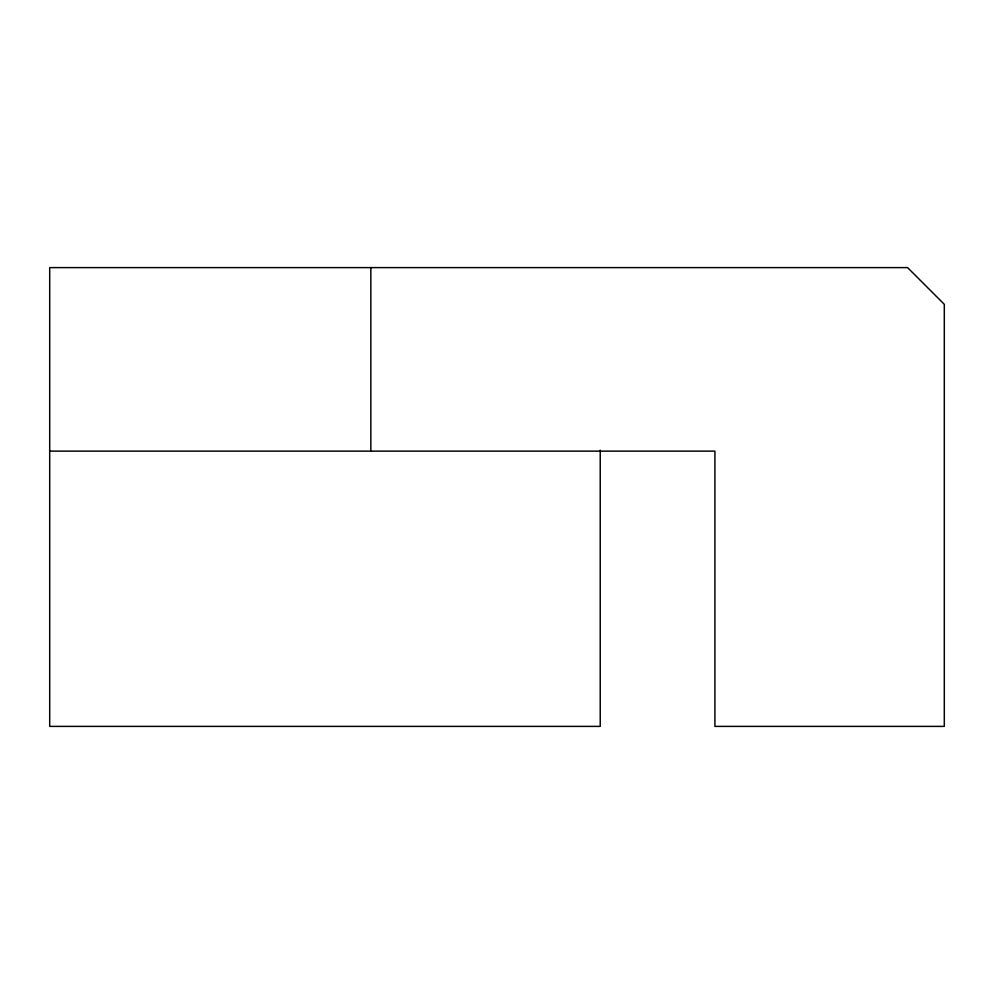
<?xml version="1.0" encoding="UTF-8"?>
<svg xmlns="http://www.w3.org/2000/svg" width="994" height="994" viewBox="0 0 994 994"><rect width="100%" height="100%" fill="white"/><g stroke="black" fill="none" stroke-linecap="round" stroke-linejoin="round"><path stroke-width="1.49" d="M49.7 451.127L714.91 451.127L714.91 726.39L944.3 726.39L944.3 304.313L907.597 267.61L49.7 267.61L49.7 726.39L600.227 726.39L600.227 450.183M370.837 267.61L370.837 451.127"/></g></svg>
